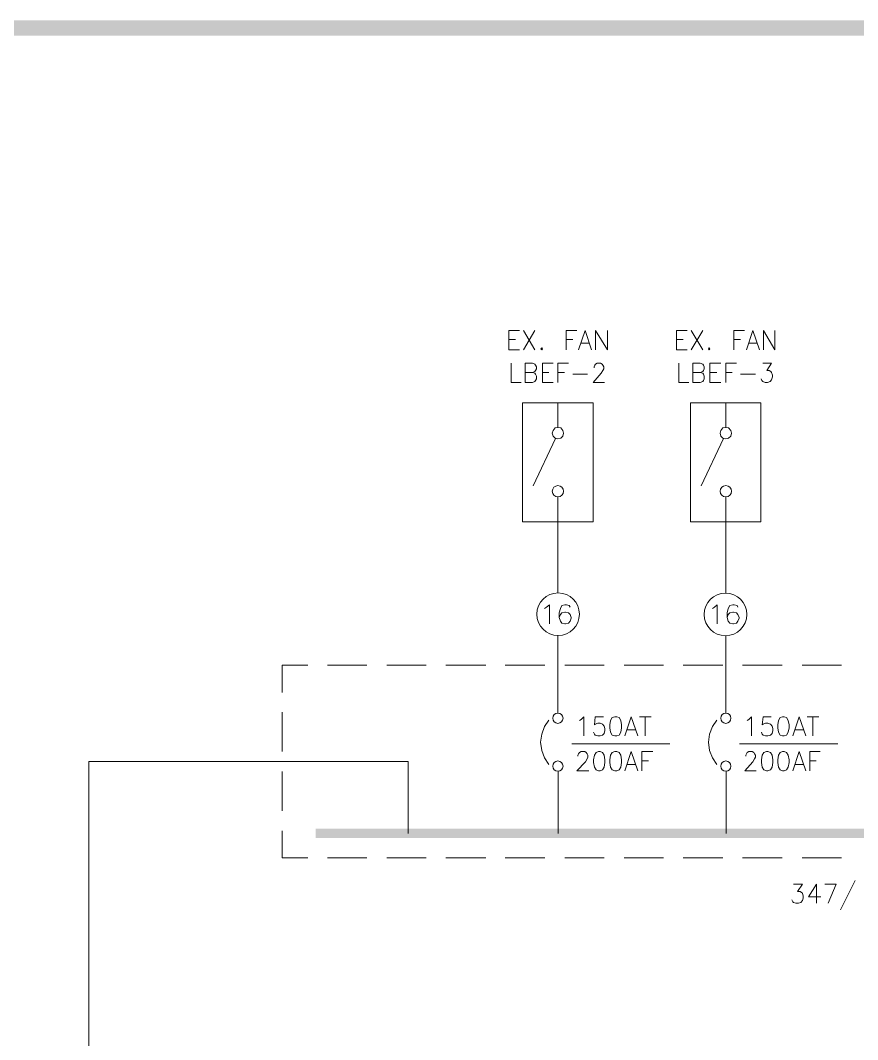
# Model space of a CAD drawing. Header units: inches. Extents: x 0.9 to 46, y 0.8 to 32.4.
# Drawn here: x 22.042 to 25.483, y 28.164 to 32.353 of the extents above; entities that cross this region are included whole.
import ezdxf

# ---------------------------------------------------------------- set-up
doc = ezdxf.new("R2010")
doc.units = ezdxf.units.IN
doc.header["$MEASUREMENT"] = 0
doc.layers.add('PDF_Geometry', color=7, linetype='Continuous')
doc.layers.add('PDF_Solid Fills', color=7, linetype='Continuous')

msp = doc.modelspace()

# ---------------------------------------------------------------- linework, layer by layer
at = {"layer": 'PDF_Geometry', "lineweight": 9}
for points in [[(24.0929, 30.9994), (24.0496, 30.9994), (24.0496, 31.0778), (24.0929, 31.0778)], [(24.1095, 31.0778), (24.1562, 30.9994)], [(24.1562, 31.0778), (24.1095, 30.9994)], [(24.2845, 30.9994), (24.2845, 31.0778), (24.3296, 31.0778)], [(24.3362, 30.9994), (24.3629, 31.0778), (24.3895, 30.9994)], [(24.4062, 30.9994), (24.4062, 31.0778), (24.4545, 30.9994), (24.4545, 31.0778)], [(24.7829, 30.9994), (24.7379, 30.9994), (24.7379, 31.0778), (24.7829, 31.0778)], [(24.7995, 31.0778), (24.8462, 30.9994)], [(24.8462, 31.0778), (24.7995, 30.9994)], [(24.9745, 30.9994), (24.9745, 31.0778), (25.0179, 31.0778)], [(25.0262, 30.9994), (25.0529, 31.0778), (25.0795, 30.9994)], [(25.0962, 30.9994), (25.0962, 31.0778), (25.1429, 30.9994), (25.1429, 31.0778)], [(24.0496, 31.0411), (24.0762, 31.0411)], [(24.2845, 31.0411), (24.3129, 31.0411)], [(24.7379, 31.0411), (24.7662, 31.0411)], [(24.9745, 31.0411), (25.0012, 31.0411)], [(24.3462, 31.0261), (24.3796, 31.0261)], [(25.0362, 31.0261), (25.0696, 31.0261)], [(24.0595, 30.9444), (24.0595, 30.8644), (24.0996, 30.8644)], [(24.1462, 30.9061), (24.1562, 30.9028), (24.1596, 30.8994), (24.1629, 30.8911), (24.1629, 30.8794), (24.1596, 30.8728), (24.1562, 30.8694), (24.1462, 30.8644), (24.1162, 30.8644), (24.1162, 30.9444), (24.1462, 30.9444), (24.1562, 30.9394), (24.1596, 30.9361), (24.1629, 30.9295), (24.1629, 30.9211), (24.1596, 30.9144), (24.1562, 30.9094), (24.1462, 30.9061), (24.1162, 30.9061)], [(24.2312, 30.8644), (24.1879, 30.8644), (24.1879, 30.9444), (24.2312, 30.9444)], [(24.2512, 30.8644), (24.2512, 30.9444), (24.2946, 30.9444)], [(24.3995, 30.9244), (24.3995, 30.9295), (24.4029, 30.9361), (24.4062, 30.9394), (24.4129, 30.9444), (24.4262, 30.9444), (24.4329, 30.9394), (24.4362, 30.9361), (24.4395, 30.9295), (24.4395, 30.9211), (24.4362, 30.9144), (24.4296, 30.9028), (24.3962, 30.8644), (24.4429, 30.8644)], [(24.7479, 30.9444), (24.7479, 30.8644), (24.7896, 30.8644)], [(24.8362, 30.9061), (24.8462, 30.9028), (24.8495, 30.8994), (24.8529, 30.8911), (24.8529, 30.8794), (24.8495, 30.8728), (24.8462, 30.8694), (24.8362, 30.8644), (24.8062, 30.8644), (24.8062, 30.9444), (24.8362, 30.9444), (24.8462, 30.9394), (24.8495, 30.9361), (24.8529, 30.9295), (24.8529, 30.9211), (24.8495, 30.9144), (24.8462, 30.9094), (24.8362, 30.9061), (24.8062, 30.9061)], [(24.9212, 30.8644), (24.8762, 30.8644), (24.8762, 30.9444), (24.9212, 30.9444)], [(24.9412, 30.8644), (24.9412, 30.9444), (24.9846, 30.9444)], [(25.0929, 30.9444), (25.1295, 30.9444), (25.1095, 30.9144), (25.1196, 30.9144), (25.1262, 30.9094), (25.1295, 30.9061), (25.1329, 30.8944), (25.1329, 30.8878), (25.1295, 30.8761), (25.1229, 30.8694), (25.1129, 30.8644), (25.1029, 30.8644), (25.0929, 30.8694), (25.0896, 30.8728), (25.0862, 30.8794)], [(24.1879, 30.9061), (24.2145, 30.9061)], [(24.2512, 30.9061), (24.2779, 30.9061)], [(24.3129, 30.8994), (24.3729, 30.8994)], [(24.8762, 30.9061), (24.9045, 30.9061)], [(24.9412, 30.9061), (24.9679, 30.9061)], [(25.0012, 30.8994), (25.0629, 30.8994)], [(24.2512, 30.6794), (24.2396, 30.6778), (24.2312, 30.6678), (24.2279, 30.6561), (24.2312, 30.6444), (24.2396, 30.6361), (24.2512, 30.6328), (24.2629, 30.6361), (24.2712, 30.6444), (24.2746, 30.6561), (24.2712, 30.6678), (24.2629, 30.6778), (24.2512, 30.6794), (24.2512, 30.7811)], [(24.9412, 30.6794), (24.9296, 30.6778), (24.9212, 30.6678), (24.9179, 30.6561), (24.9212, 30.6444), (24.9296, 30.6361), (24.9412, 30.6328), (24.9529, 30.6361), (24.9612, 30.6444), (24.9646, 30.6561), (24.9612, 30.6678), (24.9529, 30.6778), (24.9412, 30.6794), (24.9412, 30.7811)], [(24.1496, 30.4394), (24.2412, 30.6344)], [(24.8395, 30.4394), (24.9312, 30.6344)], [(24.2512, 29.9995), (24.2512, 30.2928), (24.2512, 30.3945)], [(24.9412, 29.9995), (24.9412, 30.2928), (24.9412, 30.3945)], [(24.1962, 29.9361), (24.2046, 29.9411), (24.2162, 29.9511), (24.2162, 29.8728)], [(24.3012, 29.9411), (24.2979, 29.9478), (24.2862, 29.9511), (24.2796, 29.9511), (24.2679, 29.9478), (24.2612, 29.9361), (24.2562, 29.9178), (24.2562, 29.8995), (24.2612, 29.8844), (24.2679, 29.8761), (24.2796, 29.8728), (24.2829, 29.8728), (24.2946, 29.8761), (24.3012, 29.8844), (24.3062, 29.8961), (24.3062, 29.8995), (24.3012, 29.9111), (24.2946, 29.9178), (24.2829, 29.9211), (24.2796, 29.9211), (24.2679, 29.9178), (24.2612, 29.9111), (24.2562, 29.8995)], [(24.8862, 29.9361), (24.8946, 29.9411), (24.9062, 29.9511), (24.9062, 29.8728)], [(24.9912, 29.9411), (24.9879, 29.9478), (24.9762, 29.9511), (24.9695, 29.9511), (24.9579, 29.9478), (24.9512, 29.9361), (24.9462, 29.9178), (24.9462, 29.8995), (24.9512, 29.8844), (24.9579, 29.8761), (24.9695, 29.8728), (24.9729, 29.8728), (24.9846, 29.8761), (24.9912, 29.8844), (24.9962, 29.8961), (24.9962, 29.8995), (24.9912, 29.9111), (24.9846, 29.9178), (24.9729, 29.9211), (24.9695, 29.9211), (24.9579, 29.9178), (24.9512, 29.9111), (24.9462, 29.8995)], [(24.2512, 29.5061), (24.2512, 29.8245)], [(24.9412, 29.5061), (24.9412, 29.8245)], [(23.1179, 29.5911), (23.1179, 29.7028), (23.2229, 29.7028)], [(23.3046, 29.7028), (23.4662, 29.7028)], [(23.5479, 29.7028), (23.7096, 29.7028)], [(23.7912, 29.7028), (23.9546, 29.7028)], [(24.0346, 29.7028), (24.1979, 29.7028)], [(24.2796, 29.7028), (24.4412, 29.7028)], [(24.5229, 29.7028), (24.6846, 29.7028)], [(24.7662, 29.7028), (24.9296, 29.7028)], [(25.0095, 29.7028), (25.1729, 29.7028)], [(25.2545, 29.7028), (25.4162, 29.7028)], [(23.1179, 29.3478), (23.1179, 29.5095)], [(24.3396, 29.4761), (24.3462, 29.4795), (24.3579, 29.4911), (24.3579, 29.4128)], [(24.4379, 29.4911), (24.4045, 29.4911), (24.4012, 29.4578), (24.4045, 29.4611), (24.4146, 29.4645), (24.4246, 29.4645), (24.4346, 29.4611), (24.4412, 29.4528), (24.4446, 29.4428), (24.4446, 29.4344), (24.4412, 29.4228), (24.4346, 29.4161), (24.4246, 29.4128), (24.4146, 29.4128), (24.4045, 29.4161), (24.4012, 29.4195), (24.3979, 29.4278)], [(24.5262, 29.4128), (24.5529, 29.4911), (24.5795, 29.4128)], [(24.5862, 29.4911), (24.6346, 29.4911)], [(24.6095, 29.4911), (24.6095, 29.4128)], [(25.0295, 29.4761), (25.0362, 29.4795), (25.0462, 29.4911), (25.0462, 29.4128)], [(25.1279, 29.4911), (25.0945, 29.4911), (25.0912, 29.4578), (25.0945, 29.4611), (25.1046, 29.4645), (25.1145, 29.4645), (25.1246, 29.4611), (25.1312, 29.4528), (25.1345, 29.4428), (25.1345, 29.4344), (25.1312, 29.4228), (25.1246, 29.4161), (25.1145, 29.4128), (25.1046, 29.4128), (25.0945, 29.4161), (25.0912, 29.4195), (25.0879, 29.4278)], [(25.2162, 29.4128), (25.2429, 29.4911), (25.2695, 29.4128)], [(25.2762, 29.4911), (25.3229, 29.4911)], [(25.2995, 29.4911), (25.2995, 29.4128)], [(24.2145, 29.4778), (24.1962, 29.4511), (24.1846, 29.4195), (24.1796, 29.3861), (24.1846, 29.3528), (24.1962, 29.3228), (24.2145, 29.2944)], [(24.9045, 29.4778), (24.8862, 29.4511), (24.8745, 29.4195), (24.8695, 29.3861), (24.8745, 29.3528), (24.8862, 29.3228), (24.9045, 29.2944)], [(24.5362, 29.4378), (24.5696, 29.4378)], [(25.2262, 29.4378), (25.2595, 29.4378)], [(24.3079, 29.3794), (24.7112, 29.3794)], [(24.9979, 29.3794), (25.4012, 29.3794)], [(24.3329, 29.3295), (24.3329, 29.3328), (24.3362, 29.3395), (24.3396, 29.3445), (24.3462, 29.3478), (24.3612, 29.3478), (24.3679, 29.3445), (24.3712, 29.3395), (24.3746, 29.3328), (24.3746, 29.3245), (24.3712, 29.3178), (24.3646, 29.3061), (24.3296, 29.2695), (24.3779, 29.2695)], [(24.5262, 29.2695), (24.5529, 29.3478), (24.5795, 29.2695)], [(24.5962, 29.2695), (24.5962, 29.3478), (24.6412, 29.3478)], [(25.0229, 29.3295), (25.0229, 29.3328), (25.0262, 29.3395), (25.0295, 29.3445), (25.0362, 29.3478), (25.0496, 29.3478), (25.0562, 29.3445), (25.0595, 29.3395), (25.0629, 29.3328), (25.0629, 29.3245), (25.0595, 29.3178), (25.0529, 29.3061), (25.0195, 29.2695), (25.0662, 29.2695)], [(25.2162, 29.2695), (25.2429, 29.3478), (25.2695, 29.2695)], [(25.2862, 29.2695), (25.2862, 29.3478), (25.3296, 29.3478)], [(22.3229, 18.518), (22.3229, 29.3078), (23.6362, 29.3078), (23.6362, 29.0111)], [(24.5362, 29.2944), (24.5696, 29.2944)], [(24.5962, 29.3095), (24.6229, 29.3095)], [(25.2262, 29.2944), (25.2595, 29.2944)], [(25.2862, 29.3095), (25.3129, 29.3095)], [(23.1179, 29.1045), (23.1179, 29.2661)], [(24.2529, 29.2661), (24.2529, 29.0111)], [(24.9429, 29.2661), (24.9429, 29.0111)], [(23.2229, 28.9111), (23.1179, 28.9111), (23.1179, 29.0228)], [(23.4662, 28.9111), (23.3046, 28.9111)], [(23.7096, 28.9111), (23.5479, 28.9111)], [(23.9546, 28.9111), (23.7912, 28.9111)], [(24.1979, 28.9111), (24.0346, 28.9111)], [(24.4412, 28.9111), (24.2796, 28.9111)], [(24.6846, 28.9111), (24.5229, 28.9111)], [(24.9296, 28.9111), (24.7662, 28.9111)], [(25.1729, 28.9111), (25.0095, 28.9111)], [(25.4162, 28.9111), (25.2545, 28.9111)], [(25.4729, 28.8178), (25.4129, 28.6978)], [(25.2195, 28.8028), (25.2562, 28.8028), (25.2362, 28.7728), (25.2462, 28.7728), (25.2529, 28.7695), (25.2562, 28.7662), (25.2595, 28.7545), (25.2595, 28.7461), (25.2562, 28.7362), (25.2495, 28.7278), (25.2395, 28.7245), (25.2295, 28.7245), (25.2195, 28.7278), (25.2162, 28.7311), (25.2129, 28.7395)], [(25.3145, 28.7245), (25.3145, 28.8028), (25.2812, 28.7512), (25.3312, 28.7512)], [(25.3612, 28.7245), (25.3945, 28.8028), (25.3479, 28.8028)]]:
    msp.add_lwpolyline(points, dxfattribs=at)
for points in [[(24.1846, 31.0078), (24.1812, 31.0028), (24.1846, 30.9994), (24.1879, 31.0028)], [(24.8729, 31.0078), (24.8695, 31.0028), (24.8729, 30.9994), (24.8762, 31.0028)], [(24.1062, 30.7811), (24.3962, 30.7811), (24.3962, 30.2928), (24.1062, 30.2928)], [(24.7962, 30.7811), (25.0846, 30.7811), (25.0846, 30.2928), (24.7962, 30.2928)], [(24.4846, 29.4911), (24.4745, 29.4878), (24.4679, 29.4761), (24.4646, 29.4578), (24.4646, 29.4461), (24.4679, 29.4278), (24.4745, 29.4161), (24.4846, 29.4128), (24.4929, 29.4128), (24.5029, 29.4161), (24.5095, 29.4278), (24.5129, 29.4461), (24.5129, 29.4578), (24.5095, 29.4761), (24.5029, 29.4878), (24.4929, 29.4911)], [(25.1745, 29.4911), (25.1645, 29.4878), (25.1579, 29.4761), (25.1546, 29.4578), (25.1546, 29.4461), (25.1579, 29.4278), (25.1645, 29.4161), (25.1745, 29.4128), (25.1812, 29.4128), (25.1912, 29.4161), (25.1979, 29.4278), (25.2012, 29.4461), (25.2012, 29.4578), (25.1979, 29.4761), (25.1912, 29.4878), (25.1812, 29.4911)], [(24.4179, 29.3478), (24.4079, 29.3445), (24.4012, 29.3328), (24.3979, 29.3144), (24.3979, 29.3028), (24.4012, 29.2845), (24.4079, 29.2728), (24.4179, 29.2695), (24.4246, 29.2695), (24.4346, 29.2728), (24.4412, 29.2845), (24.4446, 29.3028), (24.4446, 29.3144), (24.4412, 29.3328), (24.4346, 29.3445), (24.4246, 29.3478)], [(24.4846, 29.3478), (24.4745, 29.3445), (24.4679, 29.3328), (24.4646, 29.3144), (24.4646, 29.3028), (24.4679, 29.2845), (24.4745, 29.2728), (24.4846, 29.2695), (24.4929, 29.2695), (24.5029, 29.2728), (24.5095, 29.2845), (24.5129, 29.3028), (24.5129, 29.3144), (24.5095, 29.3328), (24.5029, 29.3445), (24.4929, 29.3478)], [(25.1079, 29.3478), (25.0979, 29.3445), (25.0912, 29.3328), (25.0879, 29.3144), (25.0879, 29.3028), (25.0912, 29.2845), (25.0979, 29.2728), (25.1079, 29.2695), (25.1145, 29.2695), (25.1246, 29.2728), (25.1312, 29.2845), (25.1345, 29.3028), (25.1345, 29.3144), (25.1312, 29.3328), (25.1246, 29.3445), (25.1145, 29.3478)], [(25.1745, 29.3478), (25.1645, 29.3445), (25.1579, 29.3328), (25.1546, 29.3144), (25.1546, 29.3028), (25.1579, 29.2845), (25.1645, 29.2728), (25.1745, 29.2695), (25.1812, 29.2695), (25.1912, 29.2728), (25.1979, 29.2845), (25.2012, 29.3028), (25.2012, 29.3144), (25.1979, 29.3328), (25.1912, 29.3445), (25.1812, 29.3478)]]:
    msp.add_lwpolyline(points, close=True, dxfattribs=at)
for centre, radius in [((24.2512, 30.4179), 0.0232), ((24.9412, 30.4179), 0.0232), ((24.2521, 29.9126), 0.0875), ((24.9402, 29.9118), 0.0877), ((24.2512, 29.485), 0.0211), ((24.9412, 29.485), 0.0211), ((24.2512, 29.2883), 0.0211), ((24.9412, 29.2883), 0.0211)]:
    msp.add_circle(centre, radius, dxfattribs=at)
at = {"layer": 'PDF_Solid Fills', "lineweight": 9, "transparency": 33554559}
for points in [[(1.5383, 32.3527), (1.6016, 32.2895), (41.6609, 32.3527)], [(1.6016, 32.2895), (41.6609, 32.3527), (41.6609, 32.2895)]]:
    msp.add_solid(points, dxfattribs=at)
at = {"layer": 'PDF_Solid Fills', "color": 8, "lineweight": 9, "true_color": 0x808080, "transparency": 33554559}
for points in [[(30.8261, 28.9928), (30.8261, 29.0311), (23.2562, 28.9928)], [(30.8261, 29.0311), (23.2562, 28.9928), (23.2562, 29.0311)]]:
    msp.add_solid(points, dxfattribs=at)

doc.saveas('drawing.dxf')
